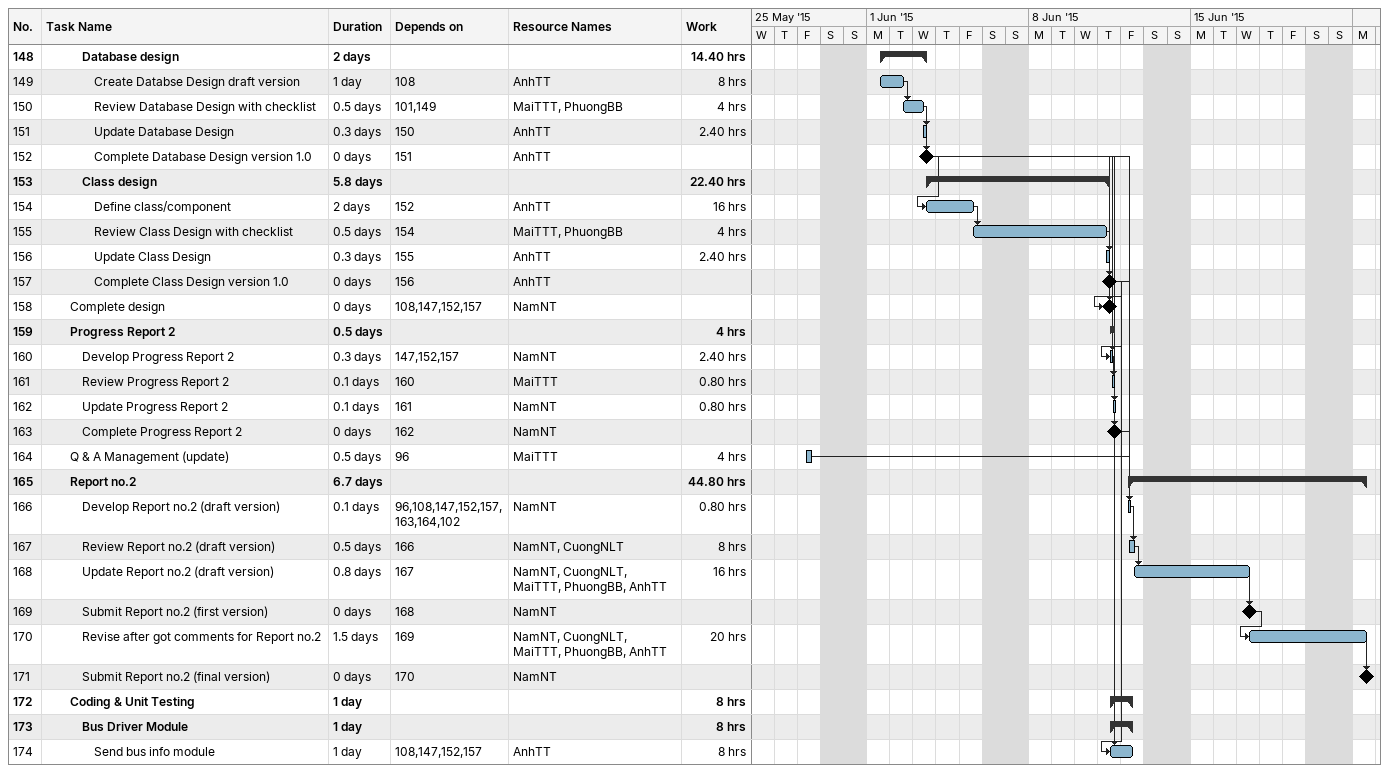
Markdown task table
| ID | Level | Task | Duration | Start | Finish | Predecessors | Resources | Work (h) |
|---|---|---|---|---|---|---|---|---|
| 148 | 4 | **Database design** | 2d | 2015-06-01 | 2015-06-03 |  |  | 14.40 |
| 149 | 5 | Create Databse Design draft version | 1d | 2015-06-01 | 2015-06-02 | 108 | AnhTT | 8 |
| 150 | 5 | Review Database Design with checklist | 0.5d | 2015-06-02 | 2015-06-03 | 101, 149 | MaiTTT, PhuongBB | 4 |
| 151 | 5 | Update Database Design | 0.3d | 2015-06-03 | 2015-06-03 | 150 | AnhTT | 2.40 |
| 152 | 5 | Complete Database Design version 1.0 | 0d | 2015-06-03 | 2015-06-03 | 151 | AnhTT |  |
| 153 | 4 | **Class design** | 5.8d | 2015-06-03 | 2015-06-11 |  |  | 22.40 |
| 154 | 5 | Define class/component | 2d | 2015-06-03 | 2015-06-05 | 152 | AnhTT | 16 |
| 155 | 5 | Review Class Design with checklist | 0.5d | 2015-06-05 | 2015-06-11 | 154 | MaiTTT, PhuongBB | 4 |
| 156 | 5 | Update Class Design | 0.3d | 2015-06-11 | 2015-06-11 | 155 | AnhTT | 2.40 |
| 157 | 5 | Complete Class Design version 1.0 | 0d | 2015-06-11 | 2015-06-11 | 156 | AnhTT |  |
| 158 | 3 | Complete design | 0d | 2015-06-11 | 2015-06-11 | 108, 147, 152, 157 | NamNT |  |
| 159 | 3 | **Progress Report 2** | 0.5d | 2015-06-11 | 2015-06-11 |  |  | 4 |
| 160 | 4 | Develop Progress Report 2 | 0.3d | 2015-06-11 | 2015-06-11 | 147, 152, 157 | NamNT | 2.40 |
| 161 | 4 | Review Progress Report 2 | 0.1d | 2015-06-11 | 2015-06-11 | 160 | MaiTTT | 0.80 |
| 162 | 4 | Update Progress Report 2 | 0.1d | 2015-06-11 | 2015-06-11 | 161 | NamNT | 0.80 |
| 163 | 4 | Complete Progress Report 2 | 0d | 2015-06-11 | 2015-06-11 | 162 | NamNT |  |
| 164 | 3 | Q & A Management (update) | 0.5d | 2015-05-29 | 2015-05-29 | 96 | MaiTTT | 4 |
| 165 | 3 | **Report no.2** | 6.7d | 2015-06-12 | 2015-06-22 |  |  | 44.80 |
| 166 | 4 | Develop Report no.2 (draft version) | 0.1d | 2015-06-12 | 2015-06-12 | 96, 108, 147, 152, 157, 163, 164, 102 | NamNT | 0.80 |
| 167 | 4 | Review Report no.2 (draft version) | 0.5d | 2015-06-12 | 2015-06-12 | 166 | NamNT, CuongNLT | 8 |
| 168 | 4 | Update Report no.2 (draft version) | 0.8d | 2015-06-12 | 2015-06-17 | 167 | NamNT, CuongNLT, MaiTTT, PhuongBB, AnhTT | 16 |
| 169 | 4 | Submit Report no.2 (first version) | 0d | 2015-06-17 | 2015-06-17 | 168 | NamNT |  |
| 170 | 4 | Revise after got comments for Report no.2 | 1.5d | 2015-06-17 | 2015-06-22 | 169 | NamNT, CuongNLT, MaiTTT, PhuongBB, AnhTT | 20 |
| 171 | 4 | Submit Report no.2 (final version) | 0d | 2015-06-22 | 2015-06-22 | 170 | NamNT |  |
| 172 | 3 | **Coding & Unit Testing** | 1d | 2015-06-11 | 2015-06-12 |  |  | 8 |
| 173 | 4 | **Bus Driver Module** | 1d | 2015-06-11 | 2015-06-12 |  |  | 8 |
| 174 | 5 | Send bus info module | 1d | 2015-06-11 | 2015-06-12 | 108, 147, 152, 157 | AnhTT | 8 |
